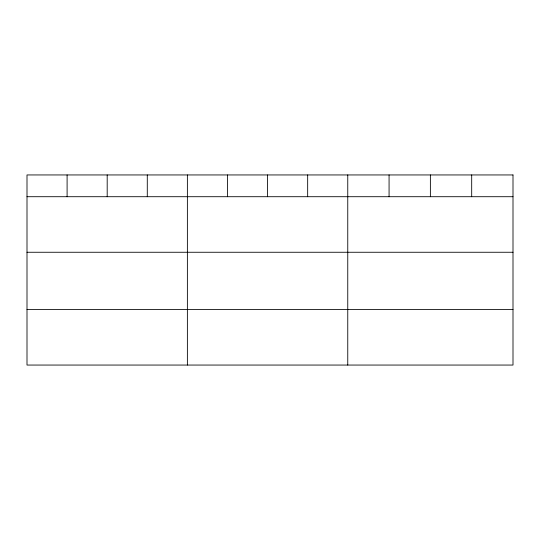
<?xml version="1.0" encoding="UTF-8"?>
<svg xmlns="http://www.w3.org/2000/svg" width="540" height="540" viewBox="0 0 540 540"><rect width="100%" height="100%" fill="white"/><g stroke="black" fill="none" stroke-linecap="round" stroke-linejoin="round"><path stroke-width="0.81" d="M27 196.709L513 196.709M27 252.261L513 252.261M27 309.501L513 309.501M471.69 174.947L471.69 196.709M430.38 174.947L430.38 196.709M389.07 174.947L389.07 196.709M347.76 174.947L347.76 365.054M307.665 174.947L307.665 196.709M267.57 174.947L267.57 196.709M227.475 174.947L227.475 196.709M187.38 174.947L187.38 365.054M147.285 174.947L147.285 196.709M107.19 174.947L107.19 196.709M67.095 174.947L67.095 196.709M513 174.947L27 174.947L27 365.054L513 365.054L513 174.947"/></g></svg>
